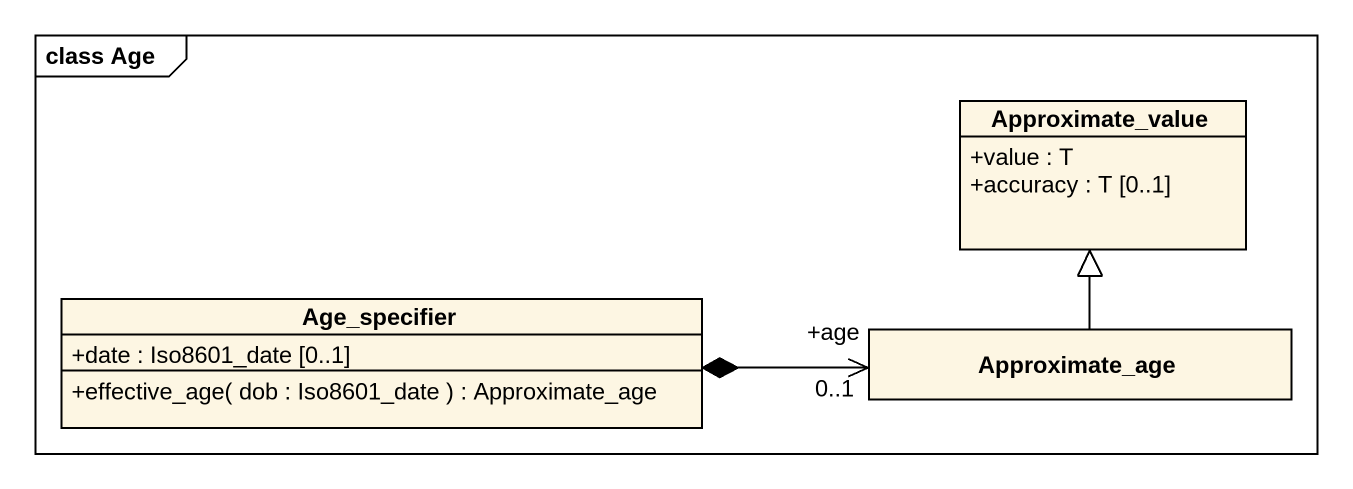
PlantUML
@startuml
mainframe class Age
hide circle
hide empty members
skinparam classAttributeIconSize 0
class Approximate_value {
  +value : T
  +accuracy : T [0..1]
}
class Age_specifier {
  +date : Iso8601_date [0..1]
  +effective_age( dob : Iso8601_date ) : Approximate_age
}
class Approximate_age
Approximate_age -up-|> Approximate_value
Approximate_age "+age\n0..1" <-left-* Age_specifier
@enduml
